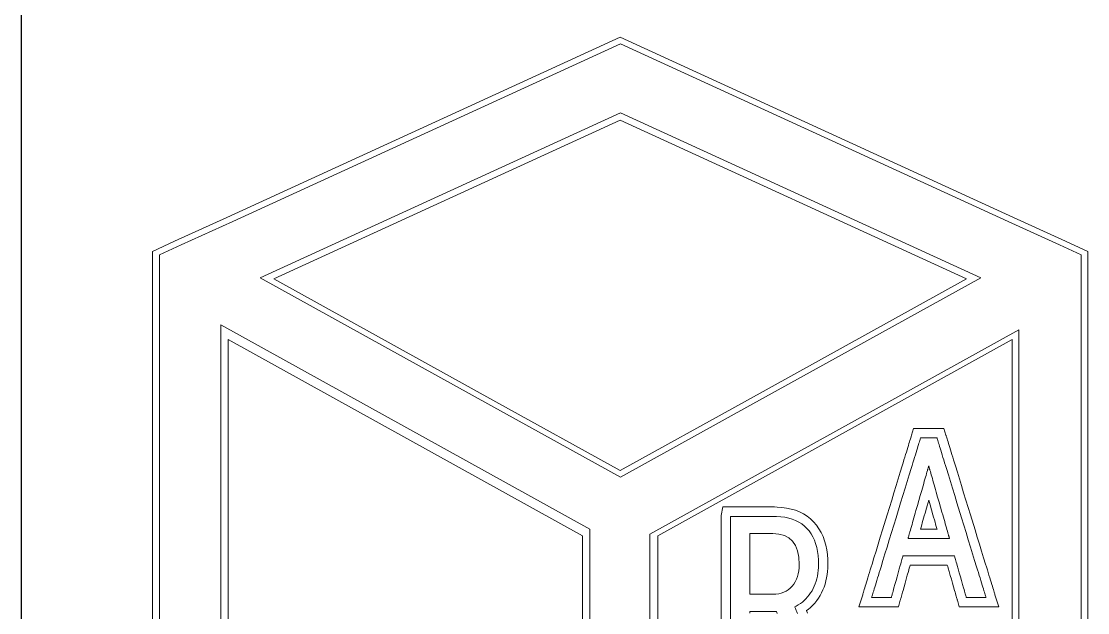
# Model space of a CAD drawing. Header units: inches. Extents: x 24 to 2828, y 12 to 613.
# Drawn here: x 23.8 to 364.4, y 173.6 to 362.4 of the extents above; entities that cross this region are included whole.
import ezdxf

# ---------------------------------------------------------------- set-up
doc = ezdxf.new("R2010")
doc.units = ezdxf.units.IN
doc.header["$MEASUREMENT"] = 0
doc.layers.add('Capa 1', color=7, linetype='Continuous', lineweight=0)

msp = doc.modelspace()

# ---------------------------------------------------------------- linework, layer by layer
msp.add_line((23.83, 12.51), (23.83, 612.51))
at = {"layer": 'Capa 1', "color": 6}
msp.add_lwpolyline([(319.53, 188.8), (319.23, 188.8), (318.63, 188.8), (317.99, 188.8), (316.6, 188.8), (315.12, 188.8), (313.59, 188.8), (312.06, 188.8), (310.58, 188.8), (309.19, 188.8), (308.55, 188.8), (307.95, 188.8), (307.66, 188.8), (307.55, 188.41), (307.4, 187.88), (307.09, 186.76), (306.75, 185.55), (306.39, 184.31), (306.04, 183.06), (305.7, 181.85), (305.38, 180.73), (305.24, 180.2), (305.1, 179.72), (304.97, 179.27), (304.86, 178.86), (304.76, 178.51), (304.67, 178.2), (304.6, 177.96), (304.55, 177.78), (304.52, 177.67), (303.89, 175.44), (301.61, 175.44), (301.55, 175.44), (301.35, 175.44), (301.05, 175.44), (300.64, 175.44), (300.17, 175.44), (299.64, 175.44), (298.49, 175.44), (297.34, 175.44), (296.81, 175.44), (296.34, 175.44), (295.94, 175.44), (295.63, 175.44), (295.43, 175.44), (295.38, 175.44), (291.3, 175.44), (292.5, 179.36), (292.53, 179.47), (292.59, 179.65), (292.66, 179.9), (292.76, 180.21), (292.88, 180.58), (293.01, 181.02), (293.16, 181.52), (293.33, 182.07), (293.51, 182.67), (293.72, 183.33), (293.93, 184.03), (294.16, 184.78), (294.41, 185.58), (294.66, 186.42), (294.93, 187.3), (295.21, 188.21), (295.5, 189.16), (296.11, 191.16), (296.76, 193.26), (297.44, 195.47), (298.13, 197.74), (298.85, 200.07), (300.31, 204.83), (301.76, 209.59), (302.48, 211.92), (303.18, 214.2), (303.85, 216.4), (304.5, 218.51), (305.11, 220.51), (305.4, 221.46), (305.68, 222.37), (305.95, 223.25), (306.21, 224.09), (306.45, 224.88), (306.68, 225.63), (306.9, 226.34), (307.1, 226.99), (307.28, 227.6), (307.45, 228.15), (307.6, 228.64), (307.74, 229.08), (307.85, 229.46), (307.95, 229.77), (308.02, 230.02), (308.08, 230.2), (308.11, 230.31), (308.77, 232.46), (311.05, 232.46), (311.22, 232.46), (311.47, 232.46), (311.81, 232.46), (312.2, 232.46), (312.65, 232.46), (313.61, 232.46), (314.57, 232.46), (315.01, 232.46), (315.41, 232.46), (315.74, 232.46), (316, 232.46), (316.17, 232.46), (318.44, 232.46), (319.1, 230.31), (319.14, 230.2), (319.19, 230.02), (319.27, 229.77), (319.36, 229.46), (319.48, 229.08), (319.61, 228.65), (319.76, 228.15), (319.93, 227.6), (320.12, 227), (320.32, 226.34), (320.54, 225.64), (320.77, 224.88), (321.01, 224.09), (321.27, 223.25), (321.54, 222.37), (321.82, 221.46), (322.11, 220.51), (322.73, 218.51), (323.37, 216.4), (324.05, 214.2), (324.75, 211.93), (325.46, 209.59), (326.93, 204.83), (328.39, 200.08), (329.1, 197.74), (329.8, 195.47), (330.48, 193.27), (331.12, 191.16), (331.74, 189.16), (332.03, 188.21), (332.31, 187.3), (332.58, 186.42), (332.84, 185.58), (333.08, 184.78), (333.31, 184.03), (333.53, 183.33), (333.73, 182.67), (333.92, 182.07), (334.09, 181.52), (334.24, 181.02), (334.37, 180.59), (334.49, 180.21), (334.58, 179.9), (334.66, 179.65), (334.71, 179.47), (334.75, 179.36), (335.95, 175.44), (331.87, 175.44), (331.82, 175.44), (331.62, 175.44), (331.31, 175.44), (330.91, 175.44), (330.44, 175.44), (329.91, 175.44), (328.76, 175.44), (327.61, 175.44), (327.08, 175.44), (326.6, 175.44), (326.2, 175.44), (325.89, 175.44), (325.7, 175.44), (325.64, 175.44), (323.36, 175.44), (322.73, 177.65), (322.7, 177.77), (322.65, 177.95), (322.58, 178.19), (322.49, 178.49), (322.39, 178.85), (322.27, 179.25), (322.14, 179.7), (322, 180.19), (321.85, 180.71), (321.53, 181.84), (321.18, 183.05), (320.82, 184.29), (320.47, 185.54), (320.12, 186.74), (319.8, 187.87), (319.65, 188.39)], close=True, dxfattribs=at)
at = {"layer": 'Capa 1', "color": 5}
msp.add_lwpolyline([(321.79, 191.8), (321.74, 191.8), (321.61, 191.8), (321.39, 191.8), (321.09, 191.8), (320.72, 191.8), (320.28, 191.8), (319.78, 191.8), (319.23, 191.8), (318.63, 191.8), (317.99, 191.8), (316.6, 191.8), (315.12, 191.8), (313.59, 191.8), (312.06, 191.8), (310.58, 191.8), (309.19, 191.8), (308.55, 191.8), (307.95, 191.8), (307.4, 191.8), (306.9, 191.8), (306.47, 191.8), (306.09, 191.8), (305.8, 191.8), (305.57, 191.8), (305.44, 191.8), (305.39, 191.8), (305.38, 191.76), (305.35, 191.65), (305.3, 191.47), (305.23, 191.22), (305.14, 190.92), (305.04, 190.56), (304.93, 190.16), (304.8, 189.71), (304.66, 189.22), (304.52, 188.7), (304.2, 187.57), (303.86, 186.36), (303.51, 185.12), (303.16, 183.87), (302.82, 182.67), (302.5, 181.54), (302.35, 181.02), (302.21, 180.53), (302.09, 180.08), (301.97, 179.68), (301.87, 179.32), (301.79, 179.02), (301.72, 178.77), (301.67, 178.59), (301.63, 178.48), (301.62, 178.44), (301.61, 178.44), (301.55, 178.44), (301.35, 178.44), (301.05, 178.44), (300.64, 178.44), (300.17, 178.44), (299.64, 178.44), (298.49, 178.44), (297.34, 178.44), (296.81, 178.44), (296.34, 178.44), (295.94, 178.44), (295.63, 178.44), (295.43, 178.44), (295.38, 178.44), (295.36, 178.44), (295.37, 178.48), (295.4, 178.59), (295.46, 178.77), (295.53, 179.02), (295.63, 179.33), (295.74, 179.71), (295.88, 180.14), (296.03, 180.64), (296.2, 181.19), (296.38, 181.79), (296.58, 182.45), (296.8, 183.15), (297.03, 183.9), (297.27, 184.7), (297.53, 185.54), (297.8, 186.42), (298.08, 187.33), (298.37, 188.28), (298.98, 190.28), (299.63, 192.39), (300.3, 194.59), (301, 196.86), (301.72, 199.2), (303.17, 203.95), (304.63, 208.71), (305.35, 211.04), (306.04, 213.32), (306.72, 215.52), (307.36, 217.63), (307.98, 219.63), (308.27, 220.58), (308.55, 221.49), (308.82, 222.37), (309.07, 223.21), (309.32, 224), (309.55, 224.76), (309.76, 225.46), (309.96, 226.12), (310.15, 226.72), (310.32, 227.27), (310.47, 227.77), (310.6, 228.2), (310.72, 228.58), (310.81, 228.89), (310.89, 229.14), (310.95, 229.32), (310.98, 229.43), (310.99, 229.46), (311.05, 229.46), (311.22, 229.46), (311.47, 229.46), (311.81, 229.46), (312.2, 229.46), (312.65, 229.46), (313.61, 229.46), (314.57, 229.46), (315.01, 229.46), (315.41, 229.46), (315.74, 229.46), (316, 229.46), (316.17, 229.46), (316.22, 229.46), (316.24, 229.43), (316.27, 229.32), (316.32, 229.14), (316.4, 228.89), (316.5, 228.58), (316.61, 228.2), (316.75, 227.77), (316.9, 227.27), (317.07, 226.72), (317.25, 226.12), (317.45, 225.46), (317.67, 224.76), (317.9, 224), (318.15, 223.21), (318.4, 222.37), (318.67, 221.49), (318.95, 220.58), (319.24, 219.63), (319.86, 217.63), (320.5, 215.52), (321.18, 213.32), (321.88, 211.04), (322.6, 208.71), (324.06, 203.95), (325.52, 199.2), (326.23, 196.86), (326.93, 194.59), (327.61, 192.39), (328.26, 190.28), (328.87, 188.28), (329.16, 187.33), (329.44, 186.42), (329.71, 185.54), (329.97, 184.7), (330.21, 183.9), (330.44, 183.15), (330.66, 182.45), (330.86, 181.79), (331.05, 181.19), (331.22, 180.64), (331.37, 180.14), (331.5, 179.71), (331.62, 179.33), (331.71, 179.02), (331.79, 178.77), (331.85, 178.59), (331.88, 178.48), (331.89, 178.44), (331.87, 178.44), (331.82, 178.44), (331.62, 178.44), (331.31, 178.44), (330.91, 178.44), (330.44, 178.44), (329.91, 178.44), (328.76, 178.44), (327.61, 178.44), (327.08, 178.44), (326.6, 178.44), (326.2, 178.44), (325.89, 178.44), (325.7, 178.44), (325.64, 178.44), (325.62, 178.44), (325.61, 178.48), (325.58, 178.59), (325.53, 178.77), (325.46, 179.02), (325.37, 179.32), (325.27, 179.68), (325.15, 180.08), (325.03, 180.53), (324.89, 181.02), (324.74, 181.54), (324.41, 182.67), (324.07, 183.87), (323.71, 185.12), (323.35, 186.36), (323, 187.57), (322.68, 188.7), (322.53, 189.22), (322.39, 189.71), (322.26, 190.16), (322.15, 190.56), (322.04, 190.92), (321.96, 191.22), (321.89, 191.47), (321.83, 191.65), (321.8, 191.76), (321.79, 191.8)], close=True, dxfattribs=at)
at = {"layer": 'Capa 1', "color": 4}
msp.add_lwpolyline([(306.99, 197.3), (307.01, 197.3), (307.08, 197.3), (307.18, 197.3), (307.32, 197.3), (307.49, 197.3), (307.7, 197.3), (307.94, 197.3), (308.21, 197.3), (308.51, 197.3), (308.83, 197.3), (309.18, 197.3), (309.54, 197.3), (309.93, 197.3), (310.33, 197.3), (311.18, 197.3), (312.07, 197.3), (312.99, 197.3), (314.84, 197.3), (315.74, 197.3), (316.61, 197.3), (317.02, 197.3), (317.42, 197.3), (317.8, 197.3), (318.16, 197.3), (318.49, 197.3), (318.81, 197.3), (319.1, 197.3), (319.36, 197.3), (319.59, 197.3), (319.78, 197.3), (319.95, 197.3), (320.08, 197.3), (320.17, 197.3), (320.21, 197.3), (320.22, 197.3), (320.22, 197.32), (320.21, 197.36), (320.19, 197.42), (320.17, 197.5), (320.14, 197.59), (320.11, 197.7), (320.07, 197.82), (320.03, 197.96), (319.99, 198.12), (319.94, 198.29), (319.89, 198.48), (319.83, 198.68), (319.7, 199.12), (319.56, 199.6), (319.41, 200.14), (319.25, 200.72), (319.07, 201.34), (318.88, 201.99), (318.69, 202.68), (318.48, 203.39), (318.27, 204.13), (318.05, 204.89), (317.83, 205.67), (317.37, 207.27), (316.91, 208.89), (316.44, 210.52), (315.99, 212.12), (315.76, 212.9), (315.55, 213.66), (315.33, 214.4), (315.13, 215.11), (314.93, 215.8), (314.75, 216.45), (314.57, 217.07), (314.4, 217.65), (314.25, 218.18), (314.11, 218.67), (313.99, 219.11), (313.93, 219.31), (313.88, 219.49), (313.83, 219.67), (313.78, 219.82), (313.74, 219.96), (313.71, 220.09), (313.67, 220.2), (313.65, 220.29), (313.63, 220.37), (313.61, 220.42), (313.6, 220.47), (313.59, 220.49), (313.59, 220.49), (313.59, 220.47), (313.58, 220.44), (313.56, 220.39), (313.54, 220.32), (313.52, 220.23), (313.49, 220.13), (313.45, 220.01), (313.41, 219.87), (313.37, 219.72), (313.32, 219.55), (313.27, 219.37), (313.22, 219.18), (313.16, 218.97), (313.03, 218.51), (312.88, 218.01), (312.73, 217.46), (312.56, 216.87), (312.38, 216.24), (312.19, 215.57), (311.99, 214.88), (311.79, 214.15), (311.57, 213.41), (311.36, 212.64), (310.91, 211.06), (309.98, 207.81), (309.52, 206.2), (309.3, 205.41), (309.08, 204.63), (308.86, 203.88), (308.66, 203.15), (308.46, 202.44), (308.26, 201.77), (308.08, 201.13), (307.91, 200.52), (307.75, 199.96), (307.6, 199.44), (307.47, 198.96), (307.4, 198.75), (307.35, 198.54), (307.29, 198.35), (307.24, 198.18), (307.2, 198.01), (307.15, 197.87), (307.12, 197.74), (307.08, 197.62), (307.06, 197.52), (307.03, 197.44), (307.01, 197.38), (307, 197.33), (306.99, 197.3), (306.99, 197.3)], close=True, dxfattribs=at)
at = {"layer": 'Capa 1', "color": 1}
msp.add_lwpolyline([(310.96, 200.3), (311.18, 200.3), (312.07, 200.3), (312.99, 200.3), (314.84, 200.3), (315.74, 200.3), (316.25, 200.3), (316.18, 200.51), (316, 201.16), (315.8, 201.85), (315.6, 202.56), (315.39, 203.3), (315.17, 204.07), (314.95, 204.84), (314.49, 206.44), (314.02, 208.07), (313.6, 209.55), (312.87, 206.99), (312.41, 205.38), (312.18, 204.59), (311.96, 203.81), (311.75, 203.06), (311.54, 202.33), (311.34, 201.62), (311.15, 200.95), (310.97, 200.3)], close=True, dxfattribs=at)
at = {"layer": 'Capa 1', "color": 6}
msp.add_lwpolyline([(247.33, 171.49), (247.33, 175.29), (247.33, 183.04), (247.33, 186.82), (247.33, 188.65), (247.33, 190.44), (247.33, 192.16), (247.33, 193.81), (247.33, 195.37), (247.33, 196.85), (247.33, 198.22), (247.33, 199.49), (247.33, 200.63), (247.33, 201.63), (247.33, 202.5), (247.33, 202.88), (247.33, 203.22), (247.33, 203.51), (247.33, 203.77), (247.33, 203.98), (247.33, 204.15), (247.33, 204.27), (247.33, 204.64), (247.86, 207.38), (250.38, 207.38), (250.48, 207.38), (250.62, 207.38), (250.81, 207.38), (251.3, 207.38), (251.94, 207.38), (252.69, 207.38), (253.55, 207.38), (254.48, 207.38), (256.49, 207.38), (258.55, 207.38), (259.55, 207.38), (260.49, 207.38), (261.37, 207.38), (262.15, 207.38), (262.81, 207.38), (263.34, 207.38), (263.55, 207.38), (263.71, 207.38), (263.83, 207.38), (263.9, 207.38), (263.97, 207.38), (264.37, 207.37), (265.18, 207.35), (266.7, 207.24), (268.19, 207.02), (269.63, 206.71), (271.01, 206.3), (272.33, 205.77), (273.58, 205.14), (274.75, 204.4), (275.84, 203.55), (276.84, 202.6), (277.75, 201.56), (278.55, 200.42), (279.25, 199.21), (279.84, 197.93), (280.33, 196.57), (280.73, 195.16), (281.03, 193.68), (281.24, 192.15), (281.36, 190.58), (281.39, 189.74), (281.39, 189.32), (281.39, 189.11), (281.39, 188.92), (281.37, 187.87), (281.29, 186.81), (281.17, 185.77), (281, 184.75), (280.78, 183.75), (280.51, 182.77), (280.18, 181.81), (279.81, 180.88), (279.39, 179.98), (278.91, 179.1), (278.39, 178.26), (277.82, 177.46), (277.21, 176.7), (276.55, 175.98), (275.86, 175.3), (275.11, 174.67), (274.58, 174.27), (274.68, 174.04), (274.93, 173.46)], dxfattribs=at)
at = {"layer": 'Capa 1', "color": 4}
for points in [[(250.33, 171.49), (250.33, 175.29), (250.33, 183.04), (250.33, 186.82), (250.33, 188.65), (250.33, 190.44), (250.33, 192.16), (250.33, 193.81), (250.33, 195.37), (250.33, 196.85), (250.33, 198.22), (250.33, 199.49), (250.33, 200.63), (250.33, 201.63), (250.33, 202.5), (250.33, 202.88), (250.33, 203.22), (250.33, 203.51), (250.33, 203.77), (250.33, 203.98), (250.33, 204.15), (250.33, 204.27), (250.33, 204.35), (250.33, 204.38), (250.38, 204.38), (250.48, 204.38), (250.62, 204.38), (250.81, 204.38), (251.3, 204.38), (251.94, 204.38), (252.69, 204.38), (253.55, 204.38), (254.48, 204.38), (256.49, 204.38), (258.55, 204.38), (259.55, 204.38), (260.49, 204.38), (261.37, 204.38), (262.15, 204.38), (262.81, 204.38), (263.34, 204.38), (263.55, 204.38), (263.71, 204.38), (263.83, 204.38), (263.9, 204.38), (263.95, 204.38), (264.31, 204.37), (265.02, 204.35), (266.38, 204.25), (267.66, 204.07), (268.88, 203.8), (270.02, 203.46), (271.09, 203.04), (272.1, 202.53), (273.02, 201.94), (273.88, 201.28), (274.67, 200.53), (275.38, 199.7), (276.02, 198.8), (276.58, 197.83), (277.07, 196.78), (277.48, 195.66), (277.81, 194.46), (278.07, 193.18), (278.25, 191.83), (278.36, 190.41), (278.39, 189.67), (278.39, 189.29), (278.39, 189.1), (278.39, 188.96), (278.37, 188.01), (278.3, 187.09), (278.2, 186.19), (278.05, 185.32), (277.87, 184.47), (277.64, 183.65), (277.37, 182.85), (277.06, 182.08), (276.71, 181.33), (276.32, 180.61), (275.89, 179.92), (275.43, 179.27), (274.93, 178.65), (274.4, 178.07), (273.84, 177.53), (273.24, 177.02), (272.61, 176.54), (271.94, 176.1), (271.24, 175.7), (270.88, 175.51), (270.79, 175.47), (270.8, 175.46), (270.83, 175.37), (270.9, 175.21), (271.01, 174.97), (271.14, 174.67), (271.3, 174.3), (271.48, 173.87), (271.69, 173.39)], [(265.24, 173.4), (265.14, 173.66), (265.06, 173.84), (265.01, 173.96), (264.99, 174), (264.99, 174), (264.93, 174), (264.75, 174), (264.46, 174), (264.08, 174), (263.62, 174), (263.1, 174), (261.91, 174), (259.35, 174), (258.75, 174), (258.19, 174), (257.68, 174), (257.25, 174), (256.89, 174), (256.64, 174), (256.49, 174), (256.46, 173.98), (256.46, 173.9), (256.46, 173.74), (256.46, 173.51)]]:
    msp.add_lwpolyline(points, dxfattribs=at)
at = {"layer": 'Capa 1', "color": 2}
msp.add_open_spline([(209.22, 24.69), (209.22, 24.69), (209.22, 24.69), (209.22, 24.69), (209.22, 24.69), (215.05, 21.46), (215.05, 21.46), (215.05, 21.46), (220.88, 24.69), (220.88, 24.69), (220.88, 24.69), (220.88, 24.69), (220.88, 24.69), (220.88, 24.69), (308.34, 73.12), (308.34, 73.12), (308.34, 73.12), (364.35, 104.15), (364.35, 104.15), (364.35, 104.15), (364.35, 111.24), (364.35, 111.24), (364.35, 111.24), (364.35, 281.23), (364.35, 281.23), (364.35, 281.23), (364.35, 288.97), (364.35, 288.97), (364.35, 288.97), (357.32, 292.18), (357.32, 292.18), (357.32, 292.18), (340.64, 299.82), (340.64, 299.82), (340.64, 299.82), (215.05, 357.3), (215.05, 357.3), (215.05, 357.3), (89.46, 299.82), (89.46, 299.82), (89.46, 299.82), (72.78, 292.18), (72.78, 292.18), (72.78, 292.18), (65.75, 288.97), (65.75, 288.97), (65.75, 288.97), (65.75, 281.23), (65.75, 281.23), (65.75, 281.23), (65.75, 111.24), (65.75, 111.24), (65.75, 111.24), (65.75, 104.15), (65.75, 104.15), (65.75, 104.15), (121.76, 73.12), (121.76, 73.12), (121.76, 73.12), (209.22, 24.69), (209.22, 24.69)], degree=3, knots=[0, 0, 0, 0, 1, 1, 1, 2, 2, 2, 3, 3, 3, 4, 4, 4, 5, 5, 5, 6, 6, 6, 7, 7, 7, 8, 8, 8, 9, 9, 9, 10, 10, 10, 11, 11, 11, 12, 12, 12, 13, 13, 13, 14, 14, 14, 15, 15, 15, 16, 16, 16, 17, 17, 17, 18, 18, 18, 19, 19, 19, 20, 20, 20, 20], dxfattribs=at)
at = {"layer": 'Capa 1'}
for points, knots in [([(209.39, 27.32), (209.39, 27.32), (209.39, 27.32), (209.39, 27.32), (209.39, 27.32), (215.14, 24.14), (215.14, 24.14), (215.14, 24.14), (220.89, 27.32), (220.89, 27.32), (220.89, 27.32), (220.89, 27.32), (220.89, 27.32), (220.89, 27.32), (307.1, 75.07), (307.1, 75.07), (307.1, 75.07), (362.31, 105.65), (362.31, 105.65), (362.31, 105.65), (362.31, 112.65), (362.31, 112.65), (362.31, 112.65), (362.31, 280.22), (362.31, 280.22), (362.31, 280.22), (362.31, 287.84), (362.31, 287.84), (362.31, 287.84), (355.38, 291.01), (355.38, 291.01), (355.38, 291.01), (338.94, 298.54), (338.94, 298.54), (338.94, 298.54), (215.14, 355.2), (215.14, 355.2), (215.14, 355.2), (91.33, 298.54), (91.33, 298.54), (91.33, 298.54), (74.89, 291.01), (74.89, 291.01), (74.89, 291.01), (67.96, 287.84), (67.96, 287.84), (67.96, 287.84), (67.96, 280.22), (67.96, 280.22), (67.96, 280.22), (67.96, 112.65), (67.96, 112.65), (67.96, 112.65), (67.96, 105.65), (67.96, 105.65), (67.96, 105.65), (123.18, 75.07), (123.18, 75.07), (123.18, 75.07), (209.39, 27.32), (209.39, 27.32)], [0, 0, 0, 0, 1, 1, 1, 2, 2, 2, 3, 3, 3, 4, 4, 4, 5, 5, 5, 6, 6, 6, 7, 7, 7, 8, 8, 8, 9, 9, 9, 10, 10, 10, 11, 11, 11, 12, 12, 12, 13, 13, 13, 14, 14, 14, 15, 15, 15, 16, 16, 16, 17, 17, 17, 18, 18, 18, 19, 19, 19, 20, 20, 20, 20]), ([(224.53, 50.46), (224.53, 50.46), (224.53, 198.72), (224.53, 198.72), (224.53, 198.72), (342.32, 263.95), (342.32, 263.95), (342.32, 263.95), (342.32, 115.69), (342.32, 115.69), (342.32, 115.69), (224.53, 50.46), (224.53, 50.46)], [0, 0, 0, 0, 1, 1, 1, 2, 2, 2, 3, 3, 3, 4, 4, 4, 4])]:
    msp.add_open_spline(points, degree=3, knots=knots, dxfattribs=at)
at = {"layer": 'Capa 1', "color": 6}
for points, knots in [([(256.49, 239.74), (256.49, 239.74), (215.15, 216.85), (215.15, 216.85), (215.15, 216.85), (173.81, 239.74), (173.81, 239.74), (173.81, 239.74), (100.09, 280.57), (100.09, 280.57), (100.09, 280.57), (215.15, 333.24), (215.15, 333.24), (215.15, 333.24), (330.21, 280.57), (330.21, 280.57), (330.21, 280.57), (256.49, 239.74), (256.49, 239.74)], [0, 0, 0, 0, 1, 1, 1, 2, 2, 2, 3, 3, 3, 4, 4, 4, 5, 5, 5, 6, 6, 6, 6]), ([(205.34, 200.26), (205.34, 200.26), (205.34, 52), (205.34, 52), (205.34, 52), (87.55, 117.24), (87.55, 117.24), (87.55, 117.24), (87.55, 265.5), (87.55, 265.5), (87.55, 265.5), (205.34, 200.26), (205.34, 200.26)], [0, 0, 0, 0, 1, 1, 1, 2, 2, 2, 3, 3, 3, 4, 4, 4, 4])]:
    msp.add_open_spline(points, degree=3, knots=knots, dxfattribs=at)
at = {"layer": 'Capa 1', "color": 5}
for points, knots in [([(254.77, 240.98), (254.77, 240.98), (215.05, 218.98), (215.05, 218.98), (215.05, 218.98), (175.33, 240.98), (175.33, 240.98), (175.33, 240.98), (104.49, 280.21), (104.49, 280.21), (104.49, 280.21), (215.05, 330.82), (215.05, 330.82), (215.05, 330.82), (325.61, 280.21), (325.61, 280.21), (325.61, 280.21), (254.77, 240.98), (254.77, 240.98)], [0, 0, 0, 0, 1, 1, 1, 2, 2, 2, 3, 3, 3, 4, 4, 4, 5, 5, 5, 6, 6, 6, 6]), ([(203.01, 198.12), (203.01, 198.12), (203.01, 55.65), (203.01, 55.65), (203.01, 55.65), (89.83, 118.34), (89.83, 118.34), (89.83, 118.34), (89.83, 260.8), (89.83, 260.8), (89.83, 260.8), (203.01, 198.12), (203.01, 198.12)], [0, 0, 0, 0, 1, 1, 1, 2, 2, 2, 3, 3, 3, 4, 4, 4, 4])]:
    msp.add_open_spline(points, degree=3, knots=knots, dxfattribs=at)
at = {"layer": 'Capa 1', "color": 3}
msp.add_open_spline([(227.09, 55.65), (227.09, 55.65), (227.09, 198.12), (227.09, 198.12), (227.09, 198.12), (340.27, 260.8), (340.27, 260.8), (340.27, 260.8), (340.27, 118.34), (340.27, 118.34), (340.27, 118.34), (227.09, 55.65), (227.09, 55.65)], degree=3, knots=[0, 0, 0, 0, 1, 1, 1, 2, 2, 2, 3, 3, 3, 4, 4, 4, 4], dxfattribs=at)
at = {"layer": 'Capa 1', "color": 1}
msp.add_open_spline([(256.46, 179.5), (256.46, 179.5), (263.86, 179.5), (263.86, 179.5), (266.41, 179.5), (268.45, 180.36), (269.98, 182.1), (271.5, 183.83), (272.26, 186.14), (272.26, 189.05), (272.26, 195.6), (269.44, 198.88), (263.79, 198.88), (263.79, 198.88), (256.46, 198.88), (256.46, 198.88), (256.46, 198.88), (256.46, 179.5), (256.46, 179.5)], degree=3, knots=[0, 0, 0, 0, 1, 1, 1, 2, 2, 2, 3, 3, 3, 4, 4, 4, 5, 5, 5, 6, 6, 6, 6], dxfattribs=at)

doc.saveas('drawing.dxf')
